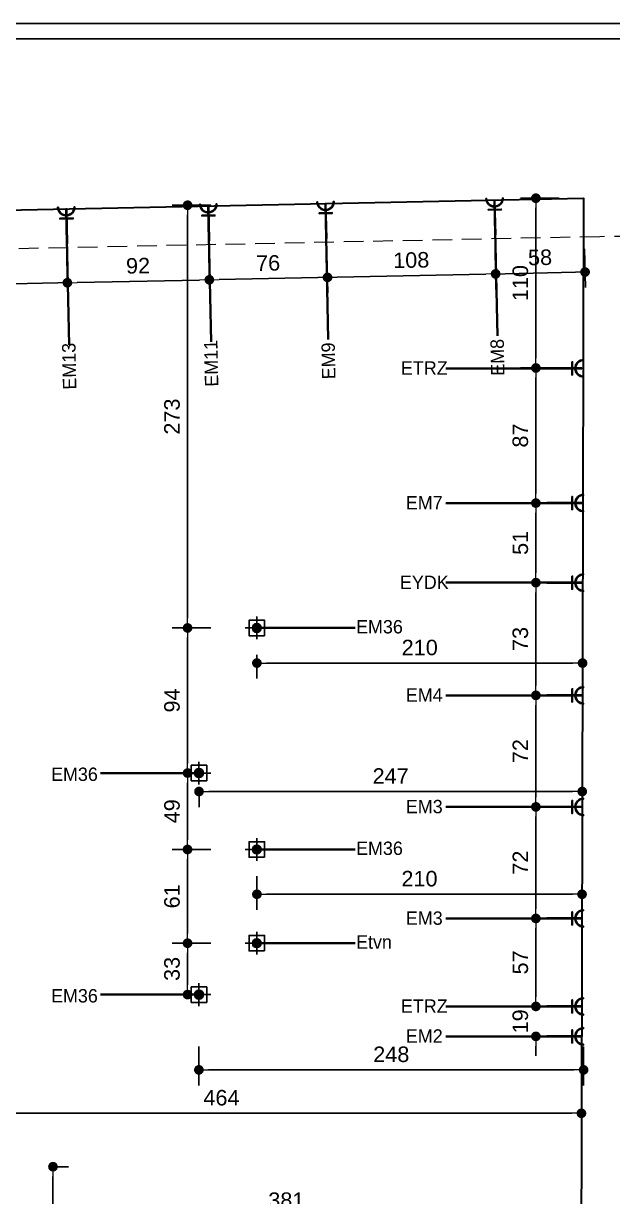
# Model space of a CAD drawing. Header units: centimetres. Extents: x 5488 to 20269, y -31398 to -19684.
# Drawn here: x 13092 to 13472, y -22683 to -21925 of the extents above; entities that cross this region are included whole.
import ezdxf
from ezdxf.enums import TextEntityAlignment as Align

# ---------------------------------------------------------------- set-up
doc = ezdxf.new("R2010")
doc.units = ezdxf.units.CM
doc.header["$PDMODE"] = 1
doc.linetypes.add('HIDDEN', pattern=[9.524999999999999, 6.35, -3.175])
doc.layers.add('-DWG_ANA', color=7, linetype='Continuous')
doc.layers.add('ELEKTRİK', color=10, linetype='Continuous')
for name, color, linetype, lineweight in [('ELK', 1, 'Continuous', 35), ('xxx_Auto_Duvar_Duvar Plan Kesit', 7, 'Continuous', 30), ('xxx_Auto_Tefris_Silik', 252, 'Continuous', 13)]:
    doc.layers.add(name, color=color, linetype=linetype, lineweight=lineweight)
doc.styles.add('AUTOBAN', font='')
doc.styles.add('TAKSİM', font='GOTHIC.TTF', dxfattribs={"height": 20})
doc.styles.get('AUTOBAN').set_extended_font_data('Helvetica Normal Tr')
doc.dimstyles.new('AUTO_DIM_1-50', dxfattribs={"dimtxt": 10, "dimasz": 6.25, "dimexe": 10, "dimexo": 10, "dimgap": 5, "dimtad": 1, "dimdec": 0, "dimzin": 0, "dimdsep": 46, "dimtxsty": 'AUTOBAN', "dimblk": 'DOT', "dimcen": 5, "dimclrd": 256, "dimclre": 256, "dimclrt": 256, "dimadec": 0, "dimazin": 0, "dimtfac": 1, "dimtdec": 0, "dimtix": 1, "dimtofl": 0, "dimtmove": 1, "dimatfit": 3, "dimfxl": 15, "dimfxlon": 1, "dimtolj": 1, "dimtzin": 0, "dimlwd": -1, "dimlwe": -1, "dimarcsym": 0})

# ---------------------------------------------------------------- blocks, each defined once
blk = doc.blocks.new('A$C50025146')
at = {"layer": 'ELEKTRİK'}
for points in [[(16.0258407970905, 9.846670621633166), (16.5885051934838, 9.846670621633166), (16.5885051934838, 1.406704675742731), (16.0258407970905, 1.406704675742731)], [(6.940050297998823e-05, 5.345355450490388), (6.940050297998823e-05, 5.908019846885509), (22.50664525620232, 5.908019846885509), (22.50664525620232, 5.345355450490388)]]:
    blk.add_hatch(color=256, dxfattribs=at).paths.add_polyline_path(points)
h = blk.add_hatch(color=256, dxfattribs=at)
edge = h.paths.add_edge_path()
edge.add_line((23.70435837441619, 11.25333161261187), (23.70435837441619, 10.69066721622039))
edge.add_ellipse((23.70435837441619, 5.626687648689767), major_axis=(3.580774291992597, -3.580774291992606), ratio=0.9999999999999413, start_angle=134.9999999999983, end_angle=314.9999999999983)
edge.add_line((23.70435837441619, 0.5627080811555061), (23.70435837441619, 4.368476402305532e-05))
edge.add_ellipse((23.70435837441619, 5.626687648689767), major_axis=(3.978638102213783, 3.978638102213774), ratio=0.9999999999999128, start_angle=45.0000000000025, end_angle=225.0000000000025, ccw=False)
for points, elevation in [([(16.0258407970905, 1.406704675742731), (16.0258407970905, 9.846670621633166), (16.5885051934838, 9.846670621633166), (16.5885051934838, 1.406704675742731)], 4.791194770819646e-08), ([(6.940050297998823e-05, 5.908019846885509), (22.50664525620232, 5.908019846885509), (22.50664525620232, 5.345355450490388), (6.940050297998823e-05, 5.345355450490388)], 4.794507297291503e-08)]:
    blk.add_lwpolyline(points, close=True, dxfattribs=dict(at, elevation=elevation))
at = {"layer": 'ELEKTRİK', "elevation": 4.798666618537076e-08}
blk.add_lwpolyline([(23.70435837441437, 4.368476402305532e-05), (23.70435837441619, 0.5627080811555061, -0.9999999999999944), (23.70435837441619, 10.69066721622039), (23.70435837441619, 11.25333161261187, 0.9999999999999944)], format="xyb", close=True, dxfattribs=at)
blk = doc.blocks.new('A$C611F6802')
at = {"layer": '-DWG_ANA'}
h = blk.add_hatch(dxfattribs=at)
h.set_pattern_fill('ANSI31', color=1, style=0)
h.set_pattern_definition([(45, (-55670.14020227872, -22065.11067284289), (-0.08838834764831843, 0.08838834764831845), [])])
h.paths.add_polyline_path([(4.423971784401617, 7.700424825947266, 1), (10.13888412773802, 7.700424825947266, 1)])
at = {"layer": '-DWG_ANA', "color": 1}
for p, q in [((7.28142795606982, 7.700424825947266), (7.28142795606982, 15.25836134111159)), ((7.28142795606982, 15.25836134111159), (7.28142795606982, 0)), ((7.28142795606982, 7.629180670555797), (0, 7.629180670555797)), ((7.28142795606982, 7.629180670555797), (14.67722620816494, 7.629180670555797)), ((14.67722620816494, 7.629180670555797), (7.28142795606982, 7.629180670555797))]:
    blk.add_line(p, q, dxfattribs=at)
blk.add_lwpolyline([(2.28142795606982, 2.700424825947266), (12.28142795606982, 2.700424825947266), (12.28142795606982, 12.70042482594727), (2.28142795606982, 12.70042482594727)], close=True, dxfattribs=at)
blk.add_circle((7.28142795606982, 7.700424825947266), 2.857456171668203, dxfattribs=at)
blk = doc.blocks.new('_DOT')
at = {"color": 0, "linetype": 'ByBlock', "lineweight": 0}
blk.add_line((-0.5, 1e-16), (-1, 2e-16), dxfattribs=at)
at = {"linetype": 'ByBlock', "lineweight": 0, "const_width": 0.5}
blk.add_lwpolyline([(-0.25, 0, 1), (0.25, 0, 1)], format="xyb", close=True, dxfattribs=at)
blk = doc.blocks.new('*D209')
at = {"transparency": 16777216}
for p, q in [((13020.71600828738, -22079.92787762727), (13021.2348889701, -22104.92249230398)), ((13120.09449981354, -22077.86481003462), (13120.61338049625, -22102.85942471133)), ((13027.27599036619, -22094.79492626262), (13114.15717455399, -22092.99129901133))]:
    blk.add_line(p, q, dxfattribs=at)
at = {"layer": 'Defpoints', "color": 0, "transparency": 16777216}
for p in [(13020.50528751418, -22069.77740429869), (13119.88377904033, -22067.71433670604), (13120.40582822317, -22092.86157884065)]:
    blk.add_point(p, dxfattribs=at)
at = {"transparency": 16777216, "xscale": 6.25, "yscale": 6.25, "zscale": 6.25}
for p, rotation in [((13021.02733669701, -22094.9246464333), 181.1892723237227), ((13120.40582822317, -22092.86157884065), 1.189272323722758)]:
    blk.add_blockref('_DOT', p, dxfattribs=dict(at, rotation=rotation))
at = {"transparency": 16777216, "insert": (13070.509030187, -22083.89526676629), "char_height": 10, "attachment_point": 5, "rotation": 1.1892723237227576, "style": 'AUTOBAN'}
blk.add_mtext('\\A1;99', dxfattribs=at)
blk = doc.blocks.new('*D210')
at = {"transparency": 16777216}
for p, q in [((13120.09449981354, -22077.86481003462), (13120.61338049625, -22102.85942471133)), ((13211.65771391621, -22075.96398525058), (13212.17659459892, -22100.95859992729)), ((13126.65448189234, -22092.73185866997), (13205.72038865666, -22091.09047422728))]:
    blk.add_line(p, q, dxfattribs=at)
at = {"layer": 'Defpoints', "color": 0, "transparency": 16777216}
for p in [(13119.88377904033, -22067.71433670604), (13211.446993143, -22065.813511922), (13211.96904232584, -22090.9607540566)]:
    blk.add_point(p, dxfattribs=at)
at = {"transparency": 16777216, "xscale": 6.25, "yscale": 6.25, "zscale": 6.25}
for p, rotation in [((13211.96904232584, -22090.9607540566), 1.189272323722758), ((13120.40582822317, -22092.86157884065), 181.1892723237227)]:
    blk.add_blockref('_DOT', p, dxfattribs=dict(at, rotation=rotation))
at = {"transparency": 16777216, "insert": (13165.97988300142, -22081.91332057794), "char_height": 10, "attachment_point": 5, "rotation": 1.1892723237227576, "style": 'AUTOBAN'}
blk.add_mtext('\\A1;92', dxfattribs=at)
blk = doc.blocks.new('*D211')
at = {"transparency": 16777216}
for p, q in [((13211.65771391621, -22075.96398525058), (13212.17659459892, -22100.95859992729)), ((13287.84439555927, -22074.38237265539), (13288.36327624199, -22099.3769873321)), ((13218.21769599501, -22090.83103388593), (13281.90707029973, -22089.50886163209))]:
    blk.add_line(p, q, dxfattribs=at)
at = {"layer": 'Defpoints', "color": 0, "transparency": 16777216}
for p in [(13287.63367478607, -22064.23189932682), (13211.446993143, -22065.813511922), (13288.1557239689, -22089.37914146141)]:
    blk.add_point(p, dxfattribs=at)
at = {"transparency": 16777216, "xscale": 6.25, "yscale": 6.25, "zscale": 6.25}
for p, rotation in [((13211.96904232584, -22090.96075405661), 181.1892723237227), ((13288.1557239689, -22089.37914146141), 1.189272323722758)]:
    blk.add_blockref('_DOT', p, dxfattribs=dict(at, rotation=rotation))
at = {"transparency": 16777216, "insert": (13249.85483087428, -22080.17210188833), "char_height": 10, "attachment_point": 5, "rotation": 1.1892723237227576, "style": 'AUTOBAN'}
blk.add_mtext('\\A1;76', dxfattribs=at)
blk = doc.blocks.new('*D212')
at = {"transparency": 16777216}
for p, q in [((13396.28755471272, -22072.13112528931), (13396.80643539544, -22097.12573996602)), ((13287.84439555927, -22074.38237265539), (13288.36327624199, -22099.3769873321)), ((13294.40437763808, -22089.24942129074), (13390.35022945318, -22087.25761426601))]:
    blk.add_line(p, q, dxfattribs=at)
at = {"layer": 'Defpoints', "color": 0, "transparency": 16777216}
for p in [(13287.63367478607, -22064.23189932682), (13396.07683393952, -22061.98065196075), (13396.59888312235, -22087.12789409533)]:
    blk.add_point(p, dxfattribs=at)
at = {"transparency": 16777216, "xscale": 6.25, "yscale": 6.25, "zscale": 6.25}
for p, rotation in [((13288.1557239689, -22089.37914146142), 181.1892723237227), ((13396.59888312235, -22087.12789409533), 1.189272323722758)]:
    blk.add_blockref('_DOT', p, dxfattribs=dict(at, rotation=rotation))
at = {"transparency": 16777216, "insert": (13342.16975127254, -22078.25567190769), "char_height": 10, "attachment_point": 5, "rotation": 1.1892723237227576, "style": 'AUTOBAN'}
blk.add_mtext('\\A1;108', dxfattribs=at)
blk = doc.blocks.new('*D213')
at = {"transparency": 16777216}
for p, q in [((13396.28755471272, -22072.13112528931), (13396.80643539544, -22097.12573996602)), ((13453.9857585964, -22070.93332793137), (13454.50463927912, -22095.92794260808)), ((13402.84753679153, -22086.99817392466), (13448.04843333685, -22086.05981690807))]:
    blk.add_line(p, q, dxfattribs=at)
at = {"layer": 'Defpoints', "color": 0, "transparency": 16777216}
for p in [(13453.30790872537, -22038.28112695459), (13396.07683393952, -22061.98065196075), (13454.29708700603, -22085.93009673739)]:
    blk.add_point(p, dxfattribs=at)
at = {"transparency": 16777216, "xscale": 6.25, "yscale": 6.25, "zscale": 6.25}
for p, rotation in [((13396.59888312235, -22087.12789409534), 181.1892723237227), ((13454.29708700603, -22085.93009673739), 1.189272323722758)]:
    blk.add_blockref('_DOT', p, dxfattribs=dict(at, rotation=rotation))
at = {"transparency": 16777216, "insert": (13425.24043279111, -22076.53114954568), "char_height": 10, "attachment_point": 5, "rotation": 1.1892723237227576, "style": 'AUTOBAN'}
blk.add_mtext('\\A1;58', dxfattribs=at)
blk = doc.blocks.new('*D214')
at = {"transparency": 16777216}
for p, q in [((13437.55760620978, -22038.28112695459), (13412.55760620978, -22038.28112695459)), ((13422.55760620978, -22044.53112695459), (13422.55760620978, -22141.61342803304)), ((13437.55760620978, -22147.86342803304), (13412.55760620978, -22147.86342803304))]:
    blk.add_line(p, q, dxfattribs=at)
at = {"layer": 'Defpoints', "color": 0, "transparency": 16777216}
for p in [(13453.30790872538, -22038.28112695459), (13422.55760620978, -22147.86342803304), (13453.30790872538, -22147.86342803304)]:
    blk.add_point(p, dxfattribs=at)
at = {"transparency": 16777216, "xscale": 6.25, "yscale": 6.25, "zscale": 6.25}
for p, rotation in [((13422.55760620978, -22038.28112695459), 90), ((13422.55760620978, -22147.86342803304), 270)]:
    blk.add_blockref('_DOT', p, dxfattribs=dict(at, rotation=rotation))
at = {"transparency": 16777216, "insert": (13412.55760620976, -22093.07227749381), "char_height": 10, "attachment_point": 5, "rotation": 90, "style": 'AUTOBAN'}
blk.add_mtext('\\A1;110', dxfattribs=at)
blk = doc.blocks.new('*D215')
at = {"transparency": 16777216}
for p, q in [((13437.55760620979, -22147.86342803304), (13412.55760620979, -22147.86342803304)), ((13422.55760620979, -22154.11342803304), (13422.55760620979, -22228.81399540166)), ((13418.30410305137, -22235.06399540166), (13432.55760620979, -22235.06399540166))]:
    blk.add_line(p, q, dxfattribs=at)
at = {"layer": 'Defpoints', "color": 0, "transparency": 16777216}
for p in [(13453.30790872538, -22147.86342803304), (13408.30410305137, -22235.06399540166), (13422.55760620979, -22235.06399540166)]:
    blk.add_point(p, dxfattribs=at)
at = {"transparency": 16777216, "xscale": 6.25, "yscale": 6.25, "zscale": 6.25}
for p, rotation in [((13422.55760620979, -22147.86342803304), 90), ((13422.55760620979, -22235.06399540166), 270)]:
    blk.add_blockref('_DOT', p, dxfattribs=dict(at, rotation=rotation))
at = {"transparency": 16777216, "insert": (13412.55760620978, -22191.46371171735), "char_height": 10, "attachment_point": 5, "rotation": 90, "style": 'AUTOBAN'}
blk.add_mtext('\\A1;87', dxfattribs=at)
blk = doc.blocks.new('*D216')
at = {"transparency": 16777216}
for p, q in [((13418.30410305137, -22235.06399540166), (13432.5576062098, -22235.06399540166)), ((13422.5576062098, -22241.31399540166), (13422.5576062098, -22280.18679802033)), ((13418.30410305137, -22286.43679802033), (13432.5576062098, -22286.43679802033))]:
    blk.add_line(p, q, dxfattribs=at)
at = {"layer": 'Defpoints', "color": 0, "transparency": 16777216}
for p in [(13408.30410305137, -22235.06399540166), (13408.30410305137, -22286.43679802033), (13422.5576062098, -22286.43679802033)]:
    blk.add_point(p, dxfattribs=at)
at = {"transparency": 16777216, "xscale": 6.25, "yscale": 6.25, "zscale": 6.25}
for p, rotation in [((13422.5576062098, -22235.06399540166), 90), ((13422.5576062098, -22286.43679802033), 270)]:
    blk.add_blockref('_DOT', p, dxfattribs=dict(at, rotation=rotation))
at = {"transparency": 16777216, "insert": (13412.55760620979, -22260.75039671099), "char_height": 10, "attachment_point": 5, "rotation": 90, "style": 'AUTOBAN'}
blk.add_mtext('\\A1;51', dxfattribs=at)
blk = doc.blocks.new('*D217')
at = {"transparency": 16777216}
for p, q in [((13418.30410305137, -22286.43679802033), (13432.55760620982, -22286.43679802033)), ((13422.55760620982, -22292.68679802033), (13422.55760620982, -22352.92785565295)), ((13418.30410305137, -22359.17785565295), (13432.55760620982, -22359.17785565295))]:
    blk.add_line(p, q, dxfattribs=at)
at = {"layer": 'Defpoints', "color": 0, "transparency": 16777216}
for p in [(13408.30410305137, -22286.43679802033), (13408.30410305137, -22359.17785565295), (13422.55760620982, -22359.17785565295)]:
    blk.add_point(p, dxfattribs=at)
at = {"transparency": 16777216, "xscale": 6.25, "yscale": 6.25, "zscale": 6.25}
for p, rotation in [((13422.55760620982, -22286.43679802033), 90), ((13422.55760620982, -22359.17785565295), 270)]:
    blk.add_blockref('_DOT', p, dxfattribs=dict(at, rotation=rotation))
at = {"transparency": 16777216, "insert": (13412.55760620981, -22322.80732683664), "char_height": 10, "attachment_point": 5, "rotation": 90, "style": 'AUTOBAN'}
blk.add_mtext('\\A1;73', dxfattribs=at)
blk = doc.blocks.new('*D218')
at = {"transparency": 16777216}
for p, q in [((13418.30410305137, -22359.17785565295), (13432.55760620983, -22359.17785565295)), ((13422.55760620983, -22365.42785565295), (13422.55760620983, -22424.92785565295)), ((13418.30410305137, -22431.17785565295), (13432.55760620983, -22431.17785565295))]:
    blk.add_line(p, q, dxfattribs=at)
at = {"layer": 'Defpoints', "color": 0, "transparency": 16777216}
for p in [(13408.30410305137, -22359.17785565295), (13408.30410305137, -22431.17785565295), (13422.55760620983, -22431.17785565295)]:
    blk.add_point(p, dxfattribs=at)
at = {"transparency": 16777216, "xscale": 6.25, "yscale": 6.25, "zscale": 6.25}
for p, rotation in [((13422.55760620983, -22359.17785565295), 90), ((13422.55760620983, -22431.17785565295), 270)]:
    blk.add_blockref('_DOT', p, dxfattribs=dict(at, rotation=rotation))
at = {"transparency": 16777216, "insert": (13412.55760620982, -22395.17785565295), "char_height": 10, "attachment_point": 5, "rotation": 90, "style": 'AUTOBAN'}
blk.add_mtext('\\A1;72', dxfattribs=at)
blk = doc.blocks.new('*D219')
at = {"transparency": 16777216}
for p, q in [((13418.30410305137, -22431.17785565295), (13432.55760620986, -22431.17785565295)), ((13422.55760620986, -22437.42785565295), (13422.55760620986, -22496.92785565295)), ((13418.30410305137, -22503.17785565295), (13432.55760620986, -22503.17785565295))]:
    blk.add_line(p, q, dxfattribs=at)
at = {"layer": 'Defpoints', "color": 0, "transparency": 16777216}
for p in [(13408.30410305137, -22431.17785565295), (13408.30410305137, -22503.17785565295), (13422.55760620986, -22503.17785565295)]:
    blk.add_point(p, dxfattribs=at)
at = {"transparency": 16777216, "xscale": 6.25, "yscale": 6.25, "zscale": 6.25}
for p, rotation in [((13422.55760620986, -22431.17785565295), 90), ((13422.55760620986, -22503.17785565295), 270)]:
    blk.add_blockref('_DOT', p, dxfattribs=dict(at, rotation=rotation))
at = {"transparency": 16777216, "insert": (13412.55760620984, -22467.17785565295), "char_height": 10, "attachment_point": 5, "rotation": 90, "style": 'AUTOBAN'}
blk.add_mtext('\\A1;72', dxfattribs=at)
blk = doc.blocks.new('*D220')
at = {"transparency": 16777216}
for p, q in [((13418.30410305137, -22503.17785565295), (13432.55760620986, -22503.17785565295)), ((13422.55760620986, -22509.42785565295), (13422.55760620986, -22553.71332399653)), ((13418.30410305137, -22559.96332399653), (13432.55760620986, -22559.96332399653))]:
    blk.add_line(p, q, dxfattribs=at)
at = {"layer": 'Defpoints', "color": 0, "transparency": 16777216}
for p in [(13408.30410305137, -22503.17785565295), (13408.30410305137, -22559.96332399653), (13422.55760620986, -22559.96332399653)]:
    blk.add_point(p, dxfattribs=at)
at = {"transparency": 16777216, "xscale": 6.25, "yscale": 6.25, "zscale": 6.25}
for p, rotation in [((13422.55760620986, -22503.17785565295), 90), ((13422.55760620986, -22559.96332399653), 270)]:
    blk.add_blockref('_DOT', p, dxfattribs=dict(at, rotation=rotation))
at = {"transparency": 16777216, "insert": (13412.55760620985, -22531.57058982474), "char_height": 10, "attachment_point": 5, "rotation": 90, "style": 'AUTOBAN'}
blk.add_mtext('\\A1;57', dxfattribs=at)
blk = doc.blocks.new('*D221')
at = {"transparency": 16777216}
for p, q in [((13422.55760620988, -22553.71332399653), (13422.55760620988, -22547.46332399653)), ((13418.30410305137, -22559.96332399653), (13432.55760620988, -22559.96332399653)), ((13418.30410305137, -22579.30572627479), (13432.55760620988, -22579.30572627479)), ((13422.55760620988, -22585.55572627479), (13422.55760620988, -22591.80572627479))]:
    blk.add_line(p, q, dxfattribs=at)
at = {"layer": 'Defpoints', "color": 0, "transparency": 16777216}
for p in [(13408.30410305137, -22559.96332399653), (13408.30410305137, -22579.30572627479), (13422.55760620988, -22579.30572627479)]:
    blk.add_point(p, dxfattribs=at)
at = {"transparency": 16777216, "xscale": 6.25, "yscale": 6.25, "zscale": 6.25}
for p, rotation in [((13422.55760620988, -22559.96332399653), 270), ((13422.55760620988, -22579.30572627479), 90)]:
    blk.add_blockref('_DOT', p, dxfattribs=dict(at, rotation=rotation))
at = {"transparency": 16777216, "insert": (13412.55760620987, -22569.63452513566), "char_height": 10, "attachment_point": 5, "rotation": 90, "style": 'AUTOBAN'}
blk.add_mtext('\\A1;19', dxfattribs=at)
blk = doc.blocks.new('*D232')
at = {"transparency": 16777216}
for p, q in [((13242.63974856849, -22332.95008224703), (13242.63974856849, -22348.35164686215)), ((13452.66262444851, -22332.95008224703), (13452.66262444851, -22348.35164686215)), ((13248.88974856849, -22338.35164686215), (13446.41262444851, -22338.35164686215))]:
    blk.add_line(p, q, dxfattribs=at)
at = {"layer": 'Defpoints', "color": 0, "transparency": 16777216}
for p in [(13242.63974856849, -22322.95008224703), (13452.66262444851, -22322.95008224703), (13452.66262444851, -22338.35164686215)]:
    blk.add_point(p, dxfattribs=at)
at = {"transparency": 16777216, "xscale": 6.25, "yscale": 6.25, "zscale": 6.25, "rotation": 180}
blk.add_blockref('_DOT', (13242.63974856849, -22338.35164686215), dxfattribs=at)
at = {"transparency": 16777216, "xscale": 6.25, "yscale": 6.25, "zscale": 6.25}
blk.add_blockref('_DOT', (13452.66262444851, -22338.35164686215), dxfattribs=at)
at = {"transparency": 16777216, "insert": (13347.6511865085, -22328.35164686215), "char_height": 10, "attachment_point": 5, "style": 'AUTOBAN'}
blk.add_mtext('\\A1;210', dxfattribs=at)
blk = doc.blocks.new('*D233')
at = {"transparency": 16777216}
for p, q in [((13205.30615350666, -22419.33418546308), (13205.30615350666, -22431.25472466368)), ((13452.46680996808, -22419.33418546308), (13452.46680996808, -22431.25472466368)), ((13211.55615350666, -22421.25472466368), (13446.21680996808, -22421.25472466368))]:
    blk.add_line(p, q, dxfattribs=at)
at = {"layer": 'Defpoints', "color": 0, "transparency": 16777216}
for p in [(13205.30615350666, -22409.33418546308), (13452.46680996808, -22409.33418546308), (13452.46680996808, -22421.25472466368)]:
    blk.add_point(p, dxfattribs=at)
at = {"transparency": 16777216, "xscale": 6.25, "yscale": 6.25, "zscale": 6.25, "rotation": 180}
blk.add_blockref('_DOT', (13205.30615350666, -22421.25472466368), dxfattribs=at)
at = {"transparency": 16777216, "xscale": 6.25, "yscale": 6.25, "zscale": 6.25}
blk.add_blockref('_DOT', (13452.46680996808, -22421.25472466368), dxfattribs=at)
at = {"transparency": 16777216, "insert": (13328.88648173737, -22411.25472466368), "char_height": 10, "attachment_point": 5, "style": 'AUTOBAN'}
blk.add_mtext('\\A1;247', dxfattribs=at)
blk = doc.blocks.new('*D234')
at = {"transparency": 16777216}
for p, q in [((13242.63974856849, -22475.95008224703), (13242.63974856849, -22497.5771869049)), ((13452.33847371175, -22475.95008224703), (13452.33847371175, -22497.5771869049)), ((13248.88974856849, -22487.5771869049), (13446.08847371175, -22487.5771869049))]:
    blk.add_line(p, q, dxfattribs=at)
at = {"layer": 'Defpoints', "color": 0, "transparency": 16777216}
for p in [(13242.63974856849, -22465.95008224703), (13452.33847371175, -22465.95008224703), (13452.33847371175, -22487.5771869049)]:
    blk.add_point(p, dxfattribs=at)
at = {"transparency": 16777216, "xscale": 6.25, "yscale": 6.25, "zscale": 6.25, "rotation": 180}
blk.add_blockref('_DOT', (13242.63974856849, -22487.5771869049), dxfattribs=at)
at = {"transparency": 16777216, "xscale": 6.25, "yscale": 6.25, "zscale": 6.25}
blk.add_blockref('_DOT', (13452.33847371175, -22487.5771869049), dxfattribs=at)
at = {"transparency": 16777216, "insert": (13347.48911114012, -22477.5771869049), "char_height": 10, "attachment_point": 5, "style": 'AUTOBAN'}
blk.add_mtext('\\A1;210', dxfattribs=at)
blk = doc.blocks.new('*D235')
at = {"transparency": 16777216}
for p, q in [((13205.23490935127, -22585.9358795757), (13205.23490935127, -22610.9358795757)), ((13453.34688936066, -22585.9358795757), (13453.34688936066, -22610.9358795757)), ((13211.48490935127, -22600.9358795757), (13447.09688936066, -22600.9358795757))]:
    blk.add_line(p, q, dxfattribs=at)
at = {"layer": 'Defpoints', "color": 0, "transparency": 16777216}
for p in [(13453.34688936066, -22554.33668003259), (13205.23490935127, -22559.72998371518), (13453.34688936066, -22600.9358795757)]:
    blk.add_point(p, dxfattribs=at)
at = {"transparency": 16777216, "xscale": 6.25, "yscale": 6.25, "zscale": 6.25, "rotation": 180}
blk.add_blockref('_DOT', (13205.23490935127, -22600.9358795757), dxfattribs=at)
at = {"transparency": 16777216, "xscale": 6.25, "yscale": 6.25, "zscale": 6.25}
blk.add_blockref('_DOT', (13453.34688936066, -22600.9358795757), dxfattribs=at)
at = {"transparency": 16777216, "insert": (13329.29089935596, -22590.9358795757), "char_height": 10, "attachment_point": 5, "style": 'AUTOBAN'}
blk.add_mtext('\\A1;248', dxfattribs=at)
blk = doc.blocks.new('*D241')
at = {"transparency": 16777216}
for p, q in [((13451.89172453216, -22680.10356876448), (13451.89172453216, -22705.10356876448)), ((13071.36330795607, -22695.81231185961), (13071.36330795607, -22705.10356876448)), ((13077.61330795607, -22695.10356876448), (13445.64172453216, -22695.10356876448))]:
    blk.add_line(p, q, dxfattribs=at)
at = {"layer": 'Defpoints', "color": 0, "transparency": 16777216}
for p in [(13451.89172453216, -22663.03472662893), (13071.36330795607, -22671.07599583109, 84.99999996185304), (13451.89172453216, -22695.10356876448)]:
    blk.add_point(p, dxfattribs=at)
at = {"transparency": 16777216, "xscale": 6.25, "yscale": 6.25, "zscale": 6.25, "rotation": 180}
blk.add_blockref('_DOT', (13071.36330795607, -22695.10356876448), dxfattribs=at)
at = {"transparency": 16777216, "xscale": 6.25, "yscale": 6.25, "zscale": 6.25}
blk.add_blockref('_DOT', (13451.89172453216, -22695.10356876448), dxfattribs=at)
at = {"transparency": 16777216, "insert": (13261.62751624412, -22685.10356876448), "char_height": 10, "attachment_point": 5, "style": 'AUTOBAN'}
blk.add_mtext('\\A1;381', dxfattribs=at)
blk = doc.blocks.new('*D242')
at = {"transparency": 16777216}
for p, q in [((13109.95102602135, -22663.44681516054), (13121.12780160294, -22663.44681516054)), ((13111.12780160294, -22790.2650236683), (13111.12780160294, -22669.69681516054)), ((13096.12780160294, -22796.5150236683), (13121.12780160294, -22796.5150236683))]:
    blk.add_line(p, q, dxfattribs=at)
at = {"layer": 'Defpoints', "color": 0, "transparency": 16777216}
for p in [(13078.64473591215, -22663.44681516054, 84.99999996185304), (13111.12780160294, -22663.44681516054), (13045.44009358029, -22796.5150236683)]:
    blk.add_point(p, dxfattribs=at)
at = {"transparency": 16777216, "xscale": 6.25, "yscale": 6.25, "zscale": 6.25}
for p, rotation in [((13111.12780160294, -22663.44681516054), 90), ((13111.12780160294, -22796.5150236683), 270)]:
    blk.add_blockref('_DOT', p, dxfattribs=dict(at, rotation=rotation))
at = {"transparency": 16777216, "insert": (13101.12780160293, -22729.98091941443), "char_height": 10, "attachment_point": 5, "rotation": 90, "style": 'AUTOBAN'}
blk.add_mtext('\\A1;133', dxfattribs=at)
blk = doc.blocks.new('*D245')
at = {"transparency": 16777216}
for p, q in [((12987.60386079267, -22631.81417471485), (12987.60386079267, -22618.95400861517)), ((13451.93982703243, -22631.81417471485), (13451.93982703243, -22618.95400861517)), ((12993.85386079267, -22628.95400861517), (13445.68982703243, -22628.95400861517))]:
    blk.add_line(p, q, dxfattribs=at)
at = {"layer": 'Defpoints', "color": 0, "transparency": 16777216}
for p in [(13451.93982703243, -22628.95400861517), (12987.60386079267, -22641.81417471485), (13451.93982703243, -22641.81417471485)]:
    blk.add_point(p, dxfattribs=at)
at = {"transparency": 16777216, "xscale": 6.25, "yscale": 6.25, "zscale": 6.25, "rotation": 180}
blk.add_blockref('_DOT', (12987.60386079267, -22628.95400861517), dxfattribs=at)
at = {"transparency": 16777216, "xscale": 6.25, "yscale": 6.25, "zscale": 6.25}
blk.add_blockref('_DOT', (13451.93982703243, -22628.95400861517), dxfattribs=at)
at = {"transparency": 16777216, "insert": (13219.77184391255, -22618.95400861517), "char_height": 10, "attachment_point": 5, "style": 'AUTOBAN'}
blk.add_mtext('\\A1;464', dxfattribs=at)
blk = doc.blocks.new('*D254')
at = {"transparency": 16777216}
for p, q in [((13212.91029819276, -22042.81291408986), (13187.91029819276, -22042.81291408986)), ((13197.91029819276, -22309.41865429097), (13197.91029819276, -22049.06291408986)), ((13212.91029819276, -22315.66865429097), (13187.91029819276, -22315.66865429097))]:
    blk.add_line(p, q, dxfattribs=at)
at = {"layer": 'Defpoints', "color": 0, "transparency": 16777216}
for p in [(13197.91029819276, -22042.81291408986), (13235.01056789794, -22042.81291408986), (13235.01056789794, -22315.66865429097)]:
    blk.add_point(p, dxfattribs=at)
at = {"transparency": 16777216, "xscale": 6.25, "yscale": 6.25, "zscale": 6.25}
for p, rotation in [((13197.91029819276, -22042.81291408986), 90), ((13197.91029819276, -22315.66865429097), 270)]:
    blk.add_blockref('_DOT', p, dxfattribs=dict(at, rotation=rotation))
at = {"transparency": 16777216, "insert": (13187.91029819275, -22179.24078419042), "char_height": 10, "attachment_point": 5, "rotation": 90, "style": 'AUTOBAN'}
blk.add_mtext('\\A1;273', dxfattribs=at)
blk = doc.blocks.new('*D255')
at = {"transparency": 16777216}
for p, q in [((13212.91029819277, -22315.66865429097), (13187.91029819277, -22315.66865429097)), ((13197.91029819277, -22321.91865429097), (13197.91029819277, -22403.08418546309)), ((13202.86409002183, -22409.33418546309), (13187.91029819277, -22409.33418546309))]:
    blk.add_line(p, q, dxfattribs=at)
at = {"layer": 'Defpoints', "color": 0, "transparency": 16777216}
for p in [(13235.01056789794, -22315.66865429097), (13197.91029819277, -22409.33418546309), (13212.86409002183, -22409.33418546309)]:
    blk.add_point(p, dxfattribs=at)
at = {"transparency": 16777216, "xscale": 6.25, "yscale": 6.25, "zscale": 6.25}
for p, rotation in [((13197.91029819277, -22315.66865429097), 90), ((13197.91029819277, -22409.33418546309), 270)]:
    blk.add_blockref('_DOT', p, dxfattribs=dict(at, rotation=rotation))
at = {"transparency": 16777216, "insert": (13187.91029819276, -22362.50141987703), "char_height": 10, "attachment_point": 5, "rotation": 90, "style": 'AUTOBAN'}
blk.add_mtext('\\A1;94', dxfattribs=at)
blk = doc.blocks.new('*D256')
at = {"transparency": 16777216}
for p, q in [((13202.86409002183, -22409.33418546309), (13187.91029819279, -22409.33418546309)), ((13197.91029819279, -22415.58418546309), (13197.91029819279, -22452.41865429097)), ((13212.91029819279, -22458.66865429097), (13187.91029819279, -22458.66865429097))]:
    blk.add_line(p, q, dxfattribs=at)
at = {"layer": 'Defpoints', "color": 0, "transparency": 16777216}
for p in [(13212.86409002183, -22409.33418546309), (13197.91029819279, -22458.66865429097), (13235.01056789794, -22458.66865429097)]:
    blk.add_point(p, dxfattribs=at)
at = {"transparency": 16777216, "xscale": 6.25, "yscale": 6.25, "zscale": 6.25}
for p, rotation in [((13197.91029819279, -22409.33418546309), 90), ((13197.91029819279, -22458.66865429097), 270)]:
    blk.add_blockref('_DOT', p, dxfattribs=dict(at, rotation=rotation))
at = {"transparency": 16777216, "insert": (13187.91029819278, -22434.00141987703), "char_height": 10, "attachment_point": 5, "rotation": 90, "style": 'AUTOBAN'}
blk.add_mtext('\\A1;49', dxfattribs=at)
blk = doc.blocks.new('*D257')
at = {"transparency": 16777216}
for p, q in [((13212.9102981928, -22458.66865429097), (13187.9102981928, -22458.66865429097)), ((13197.9102981928, -22464.91865429097), (13197.9102981928, -22512.92768839724)), ((13212.9102981928, -22519.17768839724), (13187.9102981928, -22519.17768839724))]:
    blk.add_line(p, q, dxfattribs=at)
at = {"layer": 'Defpoints', "color": 0, "transparency": 16777216}
for p in [(13235.01056789794, -22458.66865429097), (13197.9102981928, -22519.17768839724), (13235.01056789794, -22519.17768839724)]:
    blk.add_point(p, dxfattribs=at)
at = {"transparency": 16777216, "xscale": 6.25, "yscale": 6.25, "zscale": 6.25}
for p, rotation in [((13197.9102981928, -22458.66865429097), 90), ((13197.9102981928, -22519.17768839724), 270)]:
    blk.add_blockref('_DOT', p, dxfattribs=dict(at, rotation=rotation))
at = {"transparency": 16777216, "insert": (13187.91029819279, -22488.9231713441), "char_height": 10, "attachment_point": 5, "rotation": 90, "style": 'AUTOBAN'}
blk.add_mtext('\\A1;61', dxfattribs=at)
blk = doc.blocks.new('*D258')
at = {"transparency": 16777216}
for p, q in [((13212.91029819282, -22519.17768839724), (13187.91029819282, -22519.17768839724)), ((13197.91029819282, -22525.42768839724), (13197.91029819282, -22546.08418546309)), ((13202.86409002183, -22552.33418546309), (13187.91029819282, -22552.33418546309))]:
    blk.add_line(p, q, dxfattribs=at)
at = {"layer": 'Defpoints', "color": 0, "transparency": 16777216}
for p in [(13235.01056789794, -22519.17768839724), (13197.91029819282, -22552.33418546309), (13212.86409002183, -22552.33418546309)]:
    blk.add_point(p, dxfattribs=at)
at = {"transparency": 16777216, "xscale": 6.25, "yscale": 6.25, "zscale": 6.25}
for p, rotation in [((13197.91029819282, -22519.17768839724), 90), ((13197.91029819282, -22552.33418546309), 270)]:
    blk.add_blockref('_DOT', p, dxfattribs=dict(at, rotation=rotation))
at = {"transparency": 16777216, "insert": (13187.9102981928, -22535.75593693017), "char_height": 10, "attachment_point": 5, "rotation": 90, "style": 'AUTOBAN'}
blk.add_mtext('\\A1;33', dxfattribs=at)

msp = doc.modelspace()

# ---------------------------------------------------------------- linework, layer by layer
for points in [[(10906.04901358999, -24865.48062746934), (15021.04901358999, -24865.48062746934), (15021.04901358999, -21925.48062746933), (10906.04901358999, -21925.48062746933)], [(10916.04901358999, -24855.48062746934), (15011.04901358999, -24855.48062746934), (15011.04901358999, -21935.48062746933), (10916.04901358999, -21935.48062746933)]]:
    msp.add_lwpolyline(points, close=True)
at = {"layer": 'ELK', "color": 1}
for p, q in [((13288.70530301354, -22129.407267583), (13286.88527409263, -22041.73601079231)), ((13397.7110053582, -22127.14434198949), (13395.89097643729, -22039.4730851988)), ((13121.51795045901, -22132.87802673478), (13119.6979215381, -22045.20676994409)), ((13213.08116456168, -22130.97720195074), (13211.26113564077, -22043.30594516005)), ((13364.45902986026, -22148.10175150731), (13452.14917624246, -22148.10175150728)), ((13364.45902986026, -22235.06399540166), (13452.14917624246, -22235.06399540163)), ((13364.45902986026, -22286.43679802034), (13452.14917624246, -22286.43679802031)), ((13306.00112346013, -22315.66865429096), (13242.5685044131, -22315.66865429096)), ((13364.45902986026, -22359.17785565296), (13452.14917624246, -22359.17785565293)), ((13141.87353445962, -22409.33418546308), (13205.30615350666, -22409.33418546308)), ((13364.45902986026, -22431.17785565296), (13452.14917624246, -22431.17785565293)), ((13306.00112346013, -22458.66865429096), (13242.5685044131, -22458.66865429096)), ((13364.45902986026, -22503.17785565296), (13452.14917624246, -22503.17785565293)), ((13306.00112346013, -22519.17768839723), (13242.5685044131, -22519.17768839723)), ((13141.87353445962, -22552.33418546308), (13205.30615350666, -22552.33418546308)), ((13364.45902986026, -22559.96332399653), (13452.14917624246, -22559.9633239965)), ((13364.45902986026, -22579.3057262748), (13452.14917624246, -22579.30572627477))]:
    msp.add_line(p, q, dxfattribs=at)
at = {"layer": 'xxx_Auto_Duvar_Duvar Plan Kesit'}
msp.add_lwpolyline([(11974.65770605436, -22081.19715201923), (11974.92820741643, -22068.93970598451), (12260.92840253275, -22061.46631359832), (12260.49529987845, -22091.14260092286), (12273.49067178487, -22091.37828384929), (12274.02309994229, -22062.02061240499), (12477.70351960169, -22057.88598506354), (12476.23281011939, -22138.9955004771), (12488.31698962175, -22139.21223252131), (12489.76845427639, -22058.28391621188), (13453.30790872537, -22038.28112695459), (13451.30031952328, -22923.93469284719), (13530.57696689005, -22923.93469284719), (13530.04929234155, -22701.09418005976), (13540.84304701464, -22701.03709336516), (13540.78181181898, -22673.72440122983), (13529.051949157, -22673.750699642), (13529.42819530583, -22633.61271400753), (13510.49572734744, -22633.85022780892), (13516.1571487652, -22334.50889137238)], dxfattribs=at)
at = {"layer": 'xxx_Auto_Tefris_Silik', "linetype": 'HIDDEN', "ltscale": 2}
msp.add_lwpolyline([(13886.5740712805, -24402.00044009159), (13866.9236433986, -22062.73262043269), (13463.71018801417, -22063.10549290837), (11962.07574463018, -22094.24632784801)], dxfattribs=at)

# ---------------------------------------------------------------- block references
at = {"layer": '-DWG_ANA', "color": 0}
for p, rotation in [((13250.26892923904, -22322.95008224703), 90.00000000000001), ((13197.60572868071, -22402.05275750701), 270), ((13250.26892923904, -22465.95008224703), 90.00000000000001), ((13250.26892923904, -22526.4591163533), 90.00000000000001), ((13197.60572868071, -22545.05275750701), 270)]:
    msp.add_blockref('A$C611F6802', p, dxfattribs=dict(at, rotation=rotation))
at = {"layer": 'ELEKTRİK', "xscale": -1}
for p, rotation in [((13206.10279059162, -22065.92452537497, -4.794507297291816e-08), 271.1892723237191), ((13281.72692904349, -22064.35459100723, -4.794507297291816e-08), 271.1892723237191), ((13390.73263138814, -22062.09166541373, -4.794507297291816e-08), 271.1892723237191), ((13114.53957648895, -22067.82535015901, -4.794507297291816e-08), 271.1892723237191), ((13429.64253098625, -22142.4750638586, -4.794507297291816e-08), 180), ((13429.64253098625, -22229.43730775296, -4.794507297291816e-08), 180), ((13429.64253098625, -22280.81011037163, -4.794507297291816e-08), 180), ((13429.64253098625, -22353.55116800425, -4.794507297291503e-08), 180), ((13429.64253098625, -22425.55116800425, -4.794507297291503e-08), 180), ((13429.64253098625, -22497.55116800425, -4.794507297291503e-08), 180), ((13429.64253098625, -22554.33663634783, -4.794507297291503e-08), 180), ((13429.64253098625, -22573.67903862609, -4.794507297291816e-08), 180)]:
    msp.add_blockref('A$C50025146', p, dxfattribs=dict(at, rotation=rotation))

# ---------------------------------------------------------------- texts
at = {"layer": 'ELK', "color": 1, "style": 'TAKSİM'}
for s, p in [('EM13', (13125.898401175, -22146.6612232053)), ('EM11', (13217.46161527767, -22144.76039842127)), ('EM9', (13293.08575372953, -22143.19046405352)), ('EM8', (13402.09145607418, -22140.92753846002))]:
    msp.add_text(s, height=8.64, rotation=91.18927232367508, dxfattribs=at).set_placement(p, align=Align.CENTER)
for s, p in [('ETRZ', (13350.58788521817, -22152.19518524178)), ('EM7', (13350.58788521817, -22239.15742913613)), ('EYDK', (13350.58788521817, -22290.5302317548)), ('EM4', (13350.58788521817, -22363.27128938743)), ('EM3', (13350.58788521817, -22435.27128938743)), ('EM3', (13350.58788521817, -22507.27128938743)), ('ETRZ', (13350.58788521817, -22564.056757731)), ('EM2', (13350.58788521817, -22583.39916000926))]:
    msp.add_text(s, height=8.64, dxfattribs=at).set_placement(p, align=Align.CENTER)
for s, p in [('EM36', (13306.57961306067, -22319.21212232028)), ('EM36', (13109.86564988968, -22414.43071743376)), ('EM36', (13306.57961306067, -22462.21212232028)), ('Etvn', (13306.57961306067, -22522.72115642655)), ('EM36', (13109.86564988968, -22557.43071743376))]:
    msp.add_text(s, height=8.64, dxfattribs=at).set_placement(p)

# ---------------------------------------------------------------- dimensions: what is measured, and where the dimension line sits
for base, p1, p2, angle, picture, middle in [((13197.91029819276, -22042.81291408986), (13235.01056789793, -22315.66865429096), (13235.01056789793, -22042.81291408986), 90, '*D254', (13187.91029819275, -22179.24078419042)), ((13454.29708700603, -22085.93009673739), (13396.07683393952, -22061.98065196075), (13453.30790872537, -22038.28112695459), 181.1892723237227, '*D213', (13425.24043279111, -22076.53114954568)), ((13288.1557239689, -22089.37914146141), (13211.446993143, -22065.813511922), (13287.63367478607, -22064.23189932681), 181.1892723237227, '*D211', (13249.85483087428, -22080.17210188833)), ((13396.59888312235, -22087.12789409533), (13287.63367478607, -22064.23189932681), (13396.07683393952, -22061.98065196075), 181.1892723237227, '*D212', (13342.16975127254, -22078.25567190769)), ((13120.40582822317, -22092.86157884065), (13020.50528751418, -22069.77740429868), (13119.88377904033, -22067.71433670604), 181.1892723237227, '*D209', (13070.509030187, -22083.89526676629)), ((13211.96904232584, -22090.9607540566), (13119.88377904033, -22067.71433670604), (13211.446993143, -22065.813511922), 181.1892723237227, '*D210', (13165.97988300142, -22081.91332057794)), ((13422.55760620979, -22235.06399540166), (13453.30790872537, -22147.86342803303), (13408.30410305136, -22235.06399540165), 90, '*D215', (13412.55760620978, -22191.46371171735)), ((13422.5576062098, -22286.43679802033), (13408.30410305136, -22235.06399540165), (13408.30410305136, -22286.43679802032), 90, '*D216', (13412.55760620979, -22260.75039671099)), ((13422.55760620982, -22359.17785565295), (13408.30410305136, -22286.43679802032), (13408.30410305136, -22359.17785565295), 90, '*D217', (13412.55760620981, -22322.80732683664)), ((13197.91029819277, -22409.33418546309), (13235.01056789793, -22315.66865429096), (13212.86409002182, -22409.33418546308), 90, '*D255', (13187.91029819276, -22362.50141987703)), ((13422.55760620983, -22431.17785565295), (13408.30410305136, -22359.17785565295), (13408.30410305136, -22431.17785565295), 90, '*D218', (13412.55760620982, -22395.17785565295)), ((13197.91029819279, -22458.66865429097), (13212.86409002182, -22409.33418546308), (13235.01056789793, -22458.66865429096), 90, '*D256', (13187.91029819278, -22434.00141987703)), ((13422.55760620986, -22503.17785565295), (13408.30410305136, -22431.17785565295), (13408.30410305136, -22503.17785565295), 90, '*D219', (13412.55760620984, -22467.17785565295)), ((13197.9102981928, -22519.17768839724), (13235.01056789793, -22458.66865429096), (13235.01056789793, -22519.17768839723), 90, '*D257', (13187.91029819279, -22488.9231713441)), ((13422.55760620986, -22559.96332399653), (13408.30410305136, -22503.17785565295), (13408.30410305136, -22559.96332399652), 90, '*D220', (13412.55760620985, -22531.57058982474)), ((13197.91029819282, -22552.33418546309), (13235.01056789793, -22519.17768839723), (13212.86409002182, -22552.33418546308), 90, '*D258', (13187.9102981928, -22535.75593693017)), ((13422.55760620988, -22579.30572627479), (13408.30410305136, -22559.96332399652), (13408.30410305136, -22579.30572627478), 90, '*D221', (13412.55760620987, -22569.63452513566)), ((13111.12780160294, -22663.44681516054), (13045.44009358028, -22796.5150236683), (13078.64473591214, -22663.44681516054, 84.99999996185304), 90, '*D242', (13101.12780160293, -22729.98091941443))]:
    dim = msp.add_linear_dim(base=base, p1=p1, p2=p2, angle=angle, dimstyle='AUTO_DIM_1-50')
    dim.commit()
    dim.dimension.update_dxf_attribs({"geometry": picture, "text_midpoint": middle})
dim = msp.add_aligned_dim(p1=(13453.30790872537, -22038.28112695459), p2=(13453.30790872537, -22147.86342803303), distance=-30.750302515589283, dimstyle='AUTO_DIM_1-50')
dim.commit()
dim.dimension.update_dxf_attribs({"geometry": '*D214', "text_midpoint": (13412.55760620976, -22093.07227749381)})
for base, p1, p2, picture, middle in [((13452.66262444851, -22338.35164686215), (13242.63974856849, -22322.95008224703), (13452.66262444851, -22322.95008224703), '*D232', (13347.6511865085, -22328.35164686215)), ((13452.46680996808, -22421.25472466368), (13205.30615350666, -22409.33418546308), (13452.46680996808, -22409.33418546308), '*D233', (13328.88648173737, -22411.25472466368)), ((13452.33847371175, -22487.5771869049), (13242.63974856849, -22465.95008224703), (13452.33847371175, -22465.95008224703), '*D234', (13347.48911114012, -22477.5771869049)), ((13453.34688936066, -22600.9358795757), (13205.23490935127, -22559.72998371518), (13453.34688936066, -22554.33668003259), '*D235', (13329.29089935596, -22590.9358795757)), ((13451.93982703243, -22628.95400861517), (12987.60386079267, -22641.81417471485), (13451.93982703243, -22641.81417471485), '*D245', (13219.77184391255, -22618.95400861517)), ((13451.89172453216, -22695.10356876448), (13071.36330795607, -22671.07599583109, 84.99999996185304), (13451.89172453216, -22663.03472662893), '*D241', (13261.62751624412, -22685.10356876448))]:
    dim = msp.add_linear_dim(base=base, p1=p1, p2=p2, dimstyle='AUTO_DIM_1-50')
    dim.commit()
    dim.dimension.update_dxf_attribs({"geometry": picture, "text_midpoint": middle})

doc.saveas('drawing.dxf')
